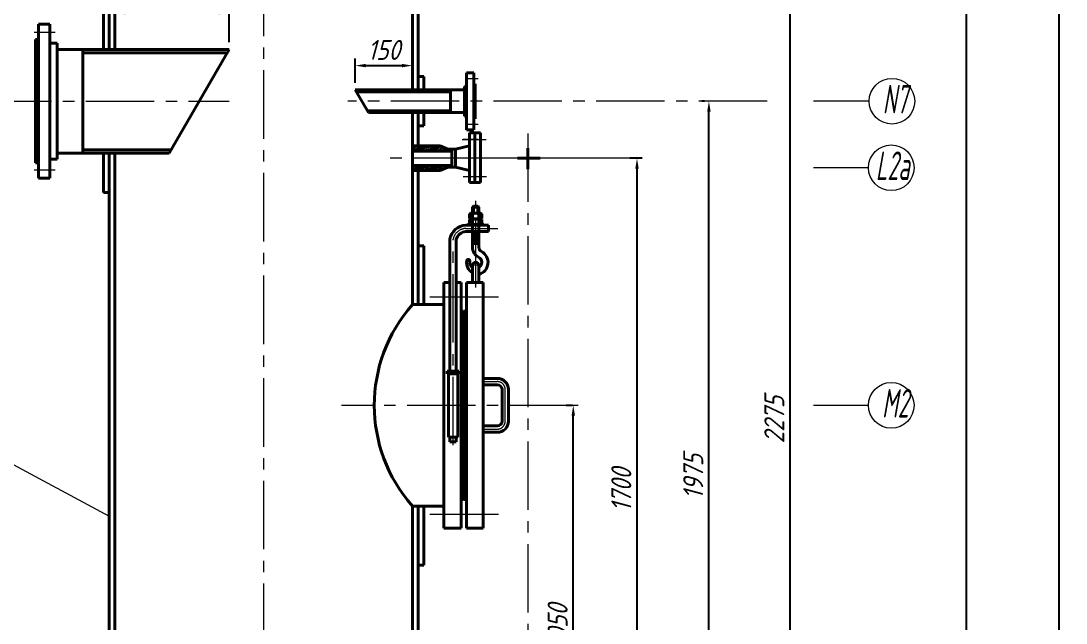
# Model space of a CAD drawing. Header units: millimetres. Extents: x 544 to 9604, y 545 to 13245.
# Drawn here: x 2045 to 4794, y 4792 to 6376 of the extents above; entities that cross this region are included whole.
import ezdxf

# ---------------------------------------------------------------- set-up
doc = ezdxf.new("R2010")
doc.units = ezdxf.units.MM
doc.header["$LTSCALE"] = 15
doc.header["$PDMODE"] = 3
doc.header["$PDSIZE"] = 5
doc.linetypes.add('CENTER', pattern=[33, 30, -1.5, 0, -1.5])
doc.linetypes.add('CENTER3', pattern=[18, 12, -2, 2, -2])
for name, color, linetype, lineweight in [('中心线', 1, 'CENTER3', 13), ('文字', 2, 'Continuous', 13), ('标注线', 3, 'Continuous', 13), ('细实线', 4, 'Continuous', 13), ('轮廓线', 7, 'Continuous', 40)]:
    doc.layers.add(name, color=color, linetype=linetype, lineweight=lineweight)
doc.styles.add('HZ2', font='gbeitc.shx', dxfattribs={"width": 0.66, "bigfont": 'gbcbig.shx'})
doc.styles.add('工程字', font='gbeitc.shx', dxfattribs={"bigfont": 'gbcbig.shx'})
doc.dimstyles.new('工程标注', dxfattribs={"dimscale": 15, "dimtxt": 3.5, "dimasz": 1.8, "dimexe": 1.25, "dimexo": 1.25, "dimgap": 1, "dimtad": 1, "dimdsep": 46, "dimtxsty": '工程字', "dimcen": 2.5, "dimadec": 0, "dimazin": 0, "dimtfac": 1, "dimtmove": 0, "dimatfit": 3, "dimfxl": 0, "dimarcsym": 0})

# ---------------------------------------------------------------- blocks, each defined once
blk = doc.blocks.new('*D161')
at = {"layer": 'Defpoints', "color": 0}
for p in [(2592.7, 6397.5), (2292.7, 6354.5), (2592.7, 6300.8)]:
    blk.add_point(p, dxfattribs=at)
at = {"layer": '标注线', "color": 0, "lineweight": -2}
for p, q in [((2292.7, 6373.3), (2292.7, 6416.3)), ((2592.7, 6319.6), (2592.7, 6416.3)), ((2319.7, 6397.5), (2565.7, 6397.5))]:
    blk.add_line(p, q, dxfattribs=at)
at = {"layer": '标注线', "color": 0}
for points in [[(2319.7, 6402), (2319.7, 6393), (2292.7, 6397.5)], [(2565.7, 6402), (2565.7, 6393), (2592.7, 6397.5)]]:
    blk.add_solid(points, dxfattribs=at)
at = {"layer": '标注线', "color": 0, "insert": (2457.8, 6438.8), "char_height": 52.5, "attachment_point": 5, "style": '工程字'}
blk.add_mtext('300', dxfattribs=at)
blk = doc.blocks.new('*D149')
at = {"layer": 'Defpoints', "color": 0}
for p in [(3074.7, 6258), (2924.7, 6194.3), (3074.7, 6194.3)]:
    blk.add_point(p, dxfattribs=at)
at = {"layer": '标注线', "color": 0, "lineweight": -2}
for p, q in [((2924.7, 6213.1), (2924.7, 6276.8)), ((3074.7, 6213.1), (3074.7, 6276.8)), ((2951.7, 6258), (3047.7, 6258))]:
    blk.add_line(p, q, dxfattribs=at)
at = {"layer": '标注线', "color": 0}
for points in [[(2951.7, 6262.5), (2951.7, 6253.5), (2924.7, 6258)], [(3047.7, 6262.5), (3047.7, 6253.5), (3074.7, 6258)]]:
    blk.add_solid(points, dxfattribs=at)
at = {"layer": '标注线', "color": 0, "insert": (2999.7, 6299.3), "char_height": 52.5, "attachment_point": 5, "style": '工程字'}
blk.add_mtext('150', dxfattribs=at)
blk = doc.blocks.new('*D96')
at = {"layer": 'Defpoints', "color": 0}
for p in [(4067.7, 6464.3), (4072.3, 6464.3), (4067.8, 4189.3)]:
    blk.add_point(p, dxfattribs=at)
at = {"layer": '标注线', "color": 0, "lineweight": -2}
for p, q in [((4053.5, 6464.3), (4049, 6464.3)), ((4067.7, 4216.3), (4067.7, 6437.3)), ((4049.1, 4189.3), (4049, 4189.3))]:
    blk.add_line(p, q, dxfattribs=at)
at = {"layer": '标注线', "color": 0}
for points in [[(4063.2, 6437.3), (4072.2, 6437.3), (4067.7, 6464.3)], [(4063.2, 4216.3), (4072.2, 4216.3), (4067.7, 4189.3)]]:
    blk.add_solid(points, dxfattribs=at)
at = {"layer": '标注线', "color": 0, "insert": (4026.5, 5326.8), "char_height": 52.5, "attachment_point": 5, "rotation": 90, "style": '工程字'}
blk.add_mtext('2275', dxfattribs=at)
blk = doc.blocks.new('*D97')
at = {"layer": 'Defpoints', "color": 0}
for p in [(2845.7, 12699.3), (4545.6, 2689.3), (4774.8, 2689.3)]:
    blk.add_point(p, dxfattribs=at)
at = {"layer": '标注线', "color": 0, "lineweight": -2}
for p, q in [((2864.4, 12699.3), (4793.6, 12699.3)), ((4774.8, 12672.3), (4774.8, 2716.3)), ((4564.3, 2689.3), (4793.6, 2689.3))]:
    blk.add_line(p, q, dxfattribs=at)
at = {"layer": '标注线', "color": 0}
for points in [[(4770.3, 12672.3), (4779.3, 12672.3), (4774.8, 12699.3)], [(4770.3, 2716.3), (4779.3, 2716.3), (4774.8, 2689.3)]]:
    blk.add_solid(points, dxfattribs=at)
at = {"layer": '标注线', "color": 0, "insert": (4730.3, 8193.5), "char_height": 52.5, "attachment_point": 5, "rotation": 90, "style": '工程字'}
blk.add_mtext('~10003', dxfattribs=at)
blk = doc.blocks.new('*D98')
at = {"layer": 'Defpoints', "color": 0}
for p in [(3726.1, 11964.3), (4273.1, 4189.3), (4530.6, 4189.3)]:
    blk.add_point(p, dxfattribs=at)
at = {"layer": '标注线', "color": 0, "lineweight": -2}
for p, q in [((3744.9, 11964.3), (4549.3, 11964.3)), ((4530.6, 11937.3), (4530.6, 4216.3)), ((4291.8, 4189.3), (4549.3, 4189.3))]:
    blk.add_line(p, q, dxfattribs=at)
at = {"layer": '标注线', "color": 0}
for points in [[(4526.1, 11937.3), (4535.1, 11937.3), (4530.6, 11964.3)], [(4526.1, 4216.3), (4535.1, 4216.3), (4530.6, 4189.3)]]:
    blk.add_solid(points, dxfattribs=at)
at = {"layer": '标注线', "color": 0, "insert": (4489.3, 8076.8), "char_height": 52.5, "attachment_point": 5, "rotation": 90, "style": '工程字'}
blk.add_mtext('7775', dxfattribs=at)
blk = doc.blocks.new('*D111')
at = {"layer": 'Defpoints', "color": 0}
for p in [(3854.5, 6164.3), (3862, 6164.3), (3854.5, 4189.3)]:
    blk.add_point(p, dxfattribs=at)
at = {"layer": '标注线', "color": 0, "lineweight": -2}
for p, q in [((3843.2, 6164.3), (3835.7, 6164.3)), ((3854.5, 4216.3), (3854.5, 6137.3))]:
    blk.add_line(p, q, dxfattribs=at)
at = {"layer": '标注线', "color": 0}
for points in [[(3850, 6137.3), (3859, 6137.3), (3854.5, 6164.3)], [(3850, 4216.3), (3859, 4216.3), (3854.5, 4189.3)]]:
    blk.add_solid(points, dxfattribs=at)
at = {"layer": '标注线', "color": 0, "insert": (3813.2, 5176.8), "char_height": 52.5, "attachment_point": 5, "rotation": 90, "style": '工程字'}
blk.add_mtext('1975', dxfattribs=at)
blk = doc.blocks.new('*D112')
at = {"layer": 'Defpoints', "color": 0}
for p in [(3497.8, 5364.3), (3514.6, 5364.3), (3676.3, 4314.3)]:
    blk.add_point(p, dxfattribs=at)
at = {"layer": '标注线', "color": 0, "lineweight": -2}
for p, q in [((3495.8, 5364.3), (3479.1, 5364.3)), ((3497.8, 4341.3), (3497.8, 5337.3)), ((3657.5, 4314.3), (3479.1, 4314.3))]:
    blk.add_line(p, q, dxfattribs=at)
at = {"layer": '标注线', "color": 0}
for points in [[(3493.3, 5337.3), (3502.3, 5337.3), (3497.8, 5364.3)], [(3493.3, 4341.3), (3502.3, 4341.3), (3497.8, 4314.3)]]:
    blk.add_solid(points, dxfattribs=at)
at = {"layer": '标注线', "color": 0, "insert": (3456.6, 4783.8), "char_height": 52.5, "attachment_point": 5, "rotation": 90, "style": '工程字'}
blk.add_mtext('1050', dxfattribs=at)
blk = doc.blocks.new('*D113')
at = {"layer": 'Defpoints', "color": 0}
for p in [(3665.4, 6014.3), (3697.3, 6014.3), (3680.3, 4314.3)]:
    blk.add_point(p, dxfattribs=at)
at = {"layer": '标注线', "color": 0, "lineweight": -2}
for p, q in [((3678.6, 6014.3), (3646.6, 6014.3)), ((3665.4, 4341.3), (3665.4, 5987.3)), ((3661.5, 4314.3), (3646.6, 4314.3))]:
    blk.add_line(p, q, dxfattribs=at)
at = {"layer": '标注线', "color": 0}
for points in [[(3660.9, 5987.3), (3669.9, 5987.3), (3665.4, 6014.3)], [(3660.9, 4341.3), (3669.9, 4341.3), (3665.4, 4314.3)]]:
    blk.add_solid(points, dxfattribs=at)
at = {"layer": '标注线', "color": 0, "insert": (3624.1, 5141.8), "char_height": 52.5, "attachment_point": 5, "rotation": 90, "style": '工程字'}
blk.add_mtext('1700', dxfattribs=at)

msp = doc.modelspace()

# ---------------------------------------------------------------- hatches: boundary and pattern name
at = {"layer": '细实线'}
h = msp.add_hatch(dxfattribs=at)
h.set_pattern_fill('ANSI31', color=256, style=0)
h.paths.add_polyline_path([(3178.229, 6038.27), (3167.911, 6038.27), (3147.86, 6046.789), (3074.68, 6046.789), (3074.68, 6032.954), (3178.229, 6032.954)])
h = msp.add_hatch(dxfattribs=at)
h.set_pattern_fill('ANSI31', color=256, style=0)
h.paths.add_polyline_path([(3178.229, 5995.677), (3074.68, 5995.677), (3074.68, 5981.843), (3147.548, 5981.843), (3167.911, 5990.494), (3178.229, 5990.494)])

# ---------------------------------------------------------------- linework, layer by layer
at = {"layer": '中心线', "color": 1}
for p, q in [((2683.68, 12725.652), (2683.68, 1221.259)), ((3216.531, 6224.316), (3247.75, 6224.316)), ((1676.175, 6164.316), (2592.68, 6164.316)), ((3216.531, 6104.316), (3247.75, 6104.316)), ((3378.501, 6079.559), (3378.501, 4229.559)), ((3246.457, 6063.249), (3208.065, 6063.249)), ((3317.364, 6014.316), (3016.796, 6014.316)), ((3241.221, 5674.453), (3241.221, 5902.744)), ((3214.997, 5829.641), (3299.531, 5829.641)), ((3181.883, 5259.243), (3181.883, 5801.131)), ((3120.983, 5650.159), (3313.503, 5650.159)), ((3260.574, 5426.818), (3298.075, 5426.818)), ((3318.909, 5322.648), (3318.909, 5405.984)), ((3510.7, 5364.316), (2888.138, 5364.316)), ((3260.574, 5301.814), (3298.075, 5301.814)), ((3120.983, 5078.473), (3326.43, 5078.473))]:
    msp.add_line(p, q, dxfattribs=at)
at = {"layer": '中心线', "color": 1, "linetype": 'CENTER'}
for p, q in [((2135.829, 6345.316), (2080.61, 6345.316)), ((3205.864, 6063.249), (3268.965, 6063.249)), ((3270.536, 6014.316), (3074.68, 6014.316)), ((2135.829, 5983.316), (2080.61, 5983.316)), ((3269.68, 5965.382), (3208.065, 5965.382))]:
    msp.add_line(p, q, dxfattribs=at)
at = {"layer": '中心线'}
for p, q in [((4007.939, 6164.316), (2905.482, 6164.316)), ((3252.584, 5732.802), (3229.164, 5732.802))]:
    msp.add_line(p, q, dxfattribs=at)
at = {"layer": '中心线', "color": 1}
for centre, radius, start, end in [((3216.378, 5794.552), 35.116, 92.252894, 169.201366), ((3298.075, 5405.984), 20.834, 0, 90), ((3298.075, 5322.648), 20.834, 270, 0)]:
    msp.add_arc(centre, radius, start, end, dxfattribs=at)
at = {"layer": '文字'}
for p, q in [((4273.897, 6164.316), (4129.514, 6164.316)), ((4273.897, 5989.316), (4129.514, 5989.316)), ((4273.897, 5989.316), (4129.514, 5989.316)), ((4273.897, 5364.316), (4129.514, 5364.316)), ((2002.231, 5221.034), (2277.68, 5072.533))]:
    msp.add_line(p, q, dxfattribs=at)
for centre in [(4335.683, 6164.3), (4333.897, 5989.316), (4333.897, 5364.405)]:
    msp.add_circle(centre, 60, dxfattribs=at)
at = {"layer": '标注线'}
msp.add_line((3665.355, 6014.316), (3286.384, 6014.316), dxfattribs=at)
at = {"layer": '轮廓线'}
for p, q in [((2277.68, 6300.816), (2277.68, 11922.316)), ((2292.68, 6300.816), (2292.68, 11922.316)), ((3074.68, 6194.316), (3074.68, 9357.316)), ((3089.68, 6194.316), (3089.68, 6434.316)), ((2262.68, 6300.816), (2262.68, 6404.316)), ((2091.68, 6164.316), (2091.68, 6366.816)), ((2121.68, 6366.816), (2091.68, 6366.816)), ((2121.68, 6164.316), (2121.68, 6366.816)), ((2083.68, 6164.316), (2083.68, 6326.316)), ((2091.68, 6326.316), (2083.68, 6326.316)), ((2140.68, 6316.816), (2121.68, 6316.816)), ((2140.68, 6164.316), (2140.68, 6316.816)), ((2208.68, 6300.816), (2140.68, 6300.816)), ((2208.68, 6300.816), (2592.68, 6300.816)), ((2208.68, 6164.316), (2208.68, 6300.816)), ((2435.063, 6027.816), (2592.68, 6300.816)), ((2583.88, 6292.016), (2208.68, 6292.016)), ((3216.68, 6239.316), (3236.68, 6239.316)), ((3216.68, 6164.316), (3216.68, 6239.316)), ((3236.68, 6164.316), (3236.68, 6239.316)), ((3104.68, 6229.316), (3089.68, 6229.316)), ((3104.68, 6194.316), (3104.68, 6229.316)), ((2959.321, 6134.316), (2924.68, 6194.316)), ((3174.68, 6194.316), (2924.68, 6194.316)), ((3174.68, 6189.316), (2927.567, 6189.316)), ((3174.68, 6194.316), (3211.68, 6194.316)), ((3174.68, 6164.316), (3174.68, 6194.316)), ((3211.68, 6164.316), (3211.68, 6203.316)), ((3211.68, 6203.316), (3216.68, 6203.316)), ((3236.68, 6210.316), (3239.68, 6210.316)), ((3239.68, 6164.316), (3239.68, 6210.316)), ((2083.68, 6164.316), (2083.68, 6002.316)), ((2091.68, 6164.316), (2091.68, 5961.816)), ((2121.68, 6164.316), (2121.68, 5961.816)), ((2140.68, 6164.316), (2140.68, 6011.816)), ((2208.68, 6164.316), (2208.68, 6027.816)), ((3174.68, 6164.316), (3174.68, 6134.316)), ((3211.68, 6164.316), (3211.68, 6125.316)), ((3216.68, 6164.316), (3216.68, 6089.316)), ((3236.68, 6164.316), (3236.68, 6089.316)), ((3239.68, 6164.316), (3239.68, 6118.316)), ((3174.68, 6139.316), (2956.434, 6139.316)), ((3174.68, 6134.316), (2959.321, 6134.316)), ((3074.68, 5629.316), (3074.68, 6134.316)), ((3089.68, 6094.316), (3089.68, 6134.316)), ((3089.68, 6046.789), (3089.68, 6134.316)), ((3104.68, 6134.316), (3104.68, 6099.316)), ((3174.68, 6134.316), (3211.68, 6134.316)), ((3211.68, 6125.316), (3216.68, 6125.316)), ((3236.68, 6118.316), (3239.68, 6118.316)), ((3104.68, 6099.316), (3089.68, 6099.316)), ((3216.68, 6089.316), (3236.68, 6089.316)), ((3225.11, 6081.584), (3225.088, 5950.557)), ((3239.322, 6081.584), (3225.11, 6081.584)), ((3239.311, 5950.557), (3239.311, 6081.584)), ((3239.322, 6081.584), (3253.534, 6081.584)), ((3253.534, 6081.584), (3253.512, 5950.557)), ((3147.86, 6046.789), (3074.68, 6046.789)), ((3167.911, 6038.27), (3147.86, 6046.789)), ((3187.873, 6038.27), (3225.083, 6046.882)), ((2208.68, 6027.816), (2140.68, 6027.816)), ((2440.144, 6036.616), (2208.68, 6036.616)), ((2208.68, 6027.816), (2435.063, 6027.816)), ((2262.68, 6027.816), (2262.68, 5924.316)), ((2277.68, 4548.316), (2277.68, 6027.816)), ((2292.68, 4548.316), (2292.68, 6027.816)), ((3178.229, 6032.954), (3074.68, 6032.954)), ((3178.229, 6038.27), (3167.911, 6038.27)), ((3178.229, 6038.27), (3187.873, 6038.27)), ((3178.229, 6038.27), (3178.229, 5990.494)), ((3187.873, 6038.27), (3187.848, 5990.494)), ((3378.501, 5985.578), (3378.501, 6040.601)), ((2091.68, 6002.316), (2083.68, 6002.316)), ((2140.68, 6011.816), (2121.68, 6011.816)), ((3178.229, 5995.677), (3074.68, 5995.677)), ((3351.505, 6014.316), (3411.101, 6014.316)), ((3147.548, 5981.843), (3074.68, 5981.843)), ((3089.68, 5629.316), (3089.68, 5981.843)), ((3167.911, 5990.494), (3147.548, 5981.843)), ((3167.911, 5990.494), (3178.229, 5990.494)), ((3187.873, 5990.494), (3178.229, 5990.494)), ((3187.873, 5990.494), (3225.083, 5981.882)), ((2121.68, 5961.816), (2091.68, 5961.816)), ((3239.3, 5950.557), (3225.088, 5950.557)), ((3239.3, 5950.557), (3253.512, 5950.557)), ((2262.68, 5924.316), (2277.68, 5924.316)), ((3235.711, 5888.083), (3232.887, 5885.893)), ((3232.887, 5869.642), (3232.887, 5885.893)), ((3249.555, 5885.893), (3232.887, 5885.893)), ((3235.711, 5869.642), (3235.711, 5888.083)), ((3246.731, 5888.083), (3235.711, 5888.083)), ((3246.731, 5869.642), (3246.731, 5888.083)), ((3246.731, 5888.083), (3249.555, 5885.893)), ((3249.555, 5869.642), (3249.555, 5885.893)), ((3228.018, 5869.642), (3224.959, 5868.168)), ((3224.959, 5856.116), (3224.959, 5868.168)), ((3224.959, 5856.116), (3228.018, 5854.642)), ((3228.018, 5854.642), (3224.959, 5853.167)), ((3228.018, 5869.642), (3254.424, 5869.642)), ((3228.018, 5854.642), (3254.424, 5854.642)), ((3232.887, 5856.465), (3232.887, 5867.819)), ((3232.887, 5856.465), (3232.887, 5867.819)), ((3249.555, 5856.465), (3249.555, 5867.819)), ((3249.555, 5856.465), (3249.555, 5867.819)), ((3254.424, 5869.642), (3257.483, 5868.168)), ((3254.424, 5854.642), (3257.483, 5856.116)), ((3254.424, 5854.642), (3257.483, 5853.167)), ((3257.483, 5856.116), (3257.483, 5868.168)), ((3214.997, 5837.975), (3274.556, 5837.975)), ((3220.016, 5837.975), (3220.016, 5839.641)), ((3220.016, 5839.641), (3262.426, 5839.641)), ((3224.959, 5841.116), (3224.959, 5853.167)), ((3228.018, 5839.641), (3224.959, 5841.116)), ((3232.887, 5841.465), (3232.887, 5852.818)), ((3232.887, 5780.191), (3232.887, 5840.306)), ((3249.555, 5841.465), (3249.555, 5852.818)), ((3249.555, 5780.191), (3249.555, 5840.306)), ((3254.424, 5839.641), (3257.483, 5841.116)), ((3257.483, 5841.116), (3257.483, 5853.167)), ((3262.426, 5837.975), (3262.426, 5839.641)), ((3274.556, 5821.307), (3274.556, 5837.975)), ((3173.55, 5453.906), (3173.55, 5801.369)), ((3190.217, 5453.906), (3190.217, 5800.777)), ((3214.997, 5821.307), (3274.556, 5821.307)), ((3235.711, 5790.163), (3235.711, 5821.307)), ((3246.731, 5790.163), (3246.731, 5821.307)), ((3104.68, 5784.316), (3089.68, 5784.316)), ((3104.68, 5629.316), (3104.68, 5784.316)), ((3249.555, 5790.163), (3232.887, 5790.163)), ((3232.887, 5687.243), (3232.887, 5732.802)), ((3249.555, 5687.243), (3249.555, 5732.802)), ((3157.741, 5687.243), (3173.55, 5687.243)), ((3157.741, 5608.907), (3157.741, 5687.243)), ((3157.741, 5687.243), (3169.434, 5687.243)), ((3157.741, 5687.243), (3157.741, 5608.907)), ((3190.217, 5687.243), (3203.328, 5687.243)), ((3203.328, 5364.316), (3203.328, 5687.243)), ((3217.495, 5364.316), (3217.495, 5687.243)), ((3217.495, 5687.243), (3217.495, 5626.911)), ((3217.495, 5687.243), (3260.574, 5687.243)), ((3232.887, 5687.243), (3249.555, 5687.243)), ((3260.574, 5687.243), (3260.574, 5041.388)), ((3157.741, 5629.316), (3074.68, 5629.316)), ((3157.741, 5608.907), (3157.741, 5364.316)), ((3203.328, 5612.241), (3209.193, 5612.241)), ((3209.193, 5612.241), (3209.193, 5364.316)), ((3210.828, 5609.786), (3209.193, 5609.786)), ((3210.828, 5364.316), (3210.828, 5612.241)), ((3210.828, 5612.241), (3217.495, 5612.241)), ((3166.646, 5447.656), (3166.646, 5453.906)), ((3166.646, 5453.906), (3196.738, 5453.906)), ((3166.646, 5447.656), (3196.738, 5447.656)), ((3169.535, 5280.975), (3169.535, 5447.656)), ((3173.354, 5447.656), (3177.882, 5447.656)), ((3194.232, 5280.975), (3194.232, 5447.656)), ((3196.184, 5447.656), (3196.738, 5447.656)), ((3196.738, 5447.656), (3196.738, 5453.906)), ((3298.075, 5435.151), (3260.574, 5435.151)), ((3260.574, 5418.484), (3298.075, 5418.484)), ((3310.576, 5322.648), (3310.576, 5405.984)), ((3327.243, 5322.648), (3327.243, 5405.984)), ((3157.741, 5364.316), (3157.741, 5041.388)), ((3203.328, 5364.316), (3203.328, 5041.388)), ((3209.193, 5116.391), (3209.193, 5364.316)), ((3210.828, 5364.316), (3210.828, 5116.391)), ((3217.495, 5364.316), (3217.495, 5041.388)), ((3260.574, 5310.147), (3298.075, 5310.147)), ((3169.535, 5280.975), (3194.232, 5280.975)), ((3173.55, 5268.475), (3173.55, 5280.975)), ((3190.217, 5268.475), (3190.217, 5280.975)), ((3298.075, 5293.48), (3260.574, 5293.48)), ((3173.55, 5268.475), (3190.217, 5268.475)), ((3203.328, 5116.391), (3209.193, 5116.391)), ((3210.828, 5118.845), (3209.193, 5118.845)), ((3210.828, 5116.391), (3217.495, 5116.391)), ((3074.68, 4164.316), (3074.68, 5099.316)), ((3157.741, 5099.316), (3074.68, 5099.316)), ((3089.68, 4358.816), (3089.68, 5099.316)), ((3104.68, 5099.316), (3104.68, 4944.316)), ((3157.741, 5041.388), (3203.328, 5041.388)), ((3217.495, 5041.388), (3260.574, 5041.388)), ((3104.68, 4944.316), (3089.68, 4944.316))]:
    msp.add_line(p, q, dxfattribs=at)
for centre, radius, start, end in [((3228.243, 5862.83), 6.816, 47.049011, 91.893692), ((3228.243, 5861.454), 6.816, 268.106308, 312.950989), ((3228.243, 5847.829), 6.816, 47.049011, 91.893692), ((3241.221, 5849.687), 19.955, 65.316035, 114.683965), ((3241.221, 5874.597), 19.955, 245.316035, 294.683965), ((3241.221, 5834.686), 19.955, 65.316035, 114.683965), ((3254.199, 5862.83), 6.816, 88.106308, 132.950989), ((3254.199, 5861.454), 6.816, 227.049011, 271.893692), ((3254.199, 5847.829), 6.816, 88.106308, 132.950989), ((3216.354, 5794.671), 43.325, 91.79412, 171.106035), ((3228.243, 5846.454), 6.816, 268.106308, 312.950989), ((3241.221, 5859.597), 19.955, 245.316035, 294.683965), ((3254.199, 5846.454), 6.816, 227.049011, 271.893692), ((3216.416, 5794.375), 26.97, 93.015469, 166.268033), ((3262.055, 5780.191), 29.168, 180, 242.421532), ((3262.055, 5780.191), 12.5, 180, 242.421532), ((3249.775, 5740.303), 32.501, 172.567021, 238.693715), ((3221.621, 5743.976), 4.108, 349.385789, 172.567021), ((3241.221, 5740.303), 15.834, 301.756864, 62.421532), ((3241.221, 5740.303), 32.501, 284.857166, 62.421532), ((3241.221, 5740.303), 15.834, 169.385789, 238.243136), ((3241.221, 5732.802), 8.334, 0, 180), ((3375.805, 5364.316), 401.125, 138.65115, 221.34885), ((3298.075, 5405.984), 29.168, 360, 90), ((3298.075, 5405.984), 12.5, 0, 90), ((3298.075, 5322.648), 29.168, 270, 0), ((3298.075, 5322.648), 12.5, 270, 0)]:
    msp.add_arc(centre, radius, start, end, dxfattribs=at)

# ---------------------------------------------------------------- texts
at = {"layer": '文字', "style": 'HZ2', "width": 0.66}
for s, p in [('N7', (4311.53, 6132.169)), ('L2a', (4293.219, 5957.185)), ('M2', (4309.743, 5332.274))]:
    msp.add_text(s, height=75, dxfattribs=at).set_placement(p)

# ---------------------------------------------------------------- dimensions: what is measured, and where the dimension line sits
at = {"layer": '标注线'}
dim = msp.add_linear_dim(base=(4774.843, 2689.316), p1=(2845.68, 12699.316), p2=(4545.589, 2689.316), angle=90, text='~10003', dimstyle='工程标注', dxfattribs=at)
dim.commit()
dim.dimension.update_dxf_attribs({"geometry": '*D97', "text_midpoint": (4774.843, 8193.468), "dimtype": 160})
for base, p1, p2, picture, middle in [((4530.589, 4189.316), (3726.116, 11964.316), (4273.053, 4189.316), '*D98', (4489.339, 8076.816)), ((4067.736, 6464.316), (4067.834, 4189.316), (4072.269, 6464.316), '*D96', (4026.486, 5326.816)), ((3854.462, 6164.316), (3854.462, 4189.316), (3861.962, 6164.316), '*D111', (3813.212, 5176.816))]:
    dim = msp.add_linear_dim(base=base, p1=p1, p2=p2, angle=90, dimstyle='工程标注', dxfattribs=at)
    dim.commit()
    dim.dimension.update_dxf_attribs({"geometry": picture, "text_midpoint": middle})
dim = msp.add_linear_dim(base=(2592.68, 6397.518), p1=(2292.68, 6354.546), p2=(2592.68, 6300.816), dimstyle='工程标注', dxfattribs=at)
dim.commit()
dim.dimension.update_dxf_attribs({"geometry": '*D161', "text_midpoint": (2457.751, 6397.518), "dimtype": 160})
dim = msp.add_linear_dim(base=(3074.68, 6258.024), p1=(2924.68, 6194.316), p2=(3074.68, 6194.316), dimstyle='工程标注', dxfattribs=at)
dim.commit()
dim.dimension.update_dxf_attribs({"geometry": '*D149', "text_midpoint": (2999.68, 6299.274)})
for base, p1, p2, picture, middle in [((3665.355, 6014.316), (3680.284, 4314.316), (3697.317, 6014.316), '*D113', (3665.355, 5141.782)), ((3497.812, 5364.316), (3676.279, 4314.316), (3514.582, 5364.316), '*D112', (3497.812, 4783.831))]:
    dim = msp.add_linear_dim(base=base, p1=p1, p2=p2, angle=90, dimstyle='工程标注', dxfattribs=at)
    dim.commit()
    dim.dimension.update_dxf_attribs({"geometry": picture, "text_midpoint": middle, "dimtype": 160})

doc.saveas('drawing.dxf')
